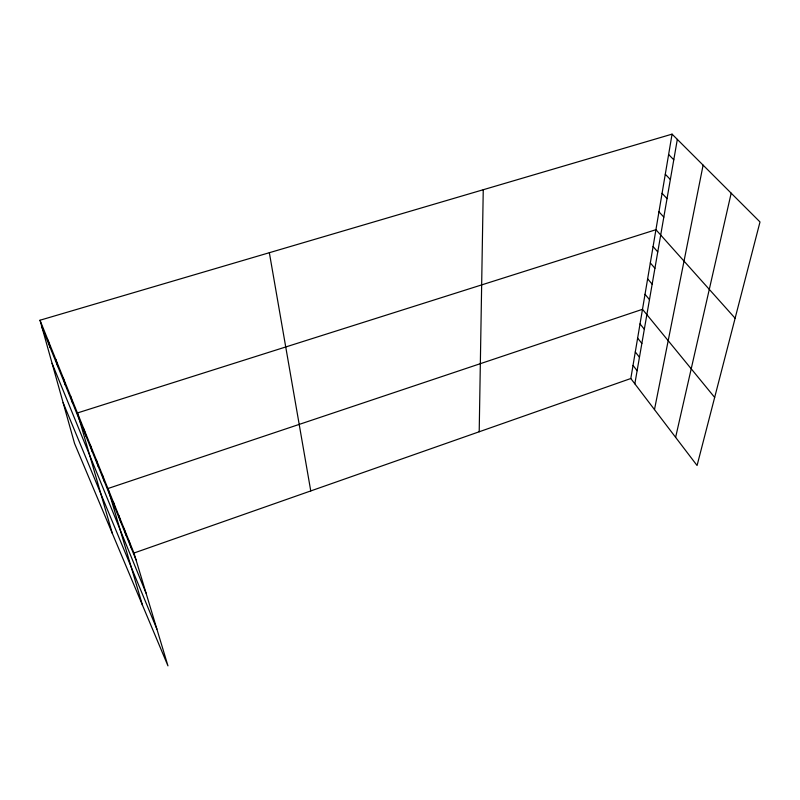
<?xml version="1.0" encoding="UTF-8"?>
<svg xmlns="http://www.w3.org/2000/svg" width="800" height="800" viewBox="0 0 800 800"><rect width="100%" height="100%" fill="white"/><g stroke="black" fill="none" stroke-linecap="round" stroke-linejoin="round"><path stroke-width="1.2" d="M479.2 431.77L483.25 189.73M672.06 134.14L760 221.95L697.07 465.5L630.81 378.52L672.06 134.14L40 320.23L74.55 443.45L167.96 665.86L133.96 553.03L40 320.23M634.84 383.81L677.33 139.39M654.48 409.59L703.11 165.14M675.62 437.34L731.18 193.17M133.96 553.03L630.81 378.52M668.63 154.51L673.78 159.79M665.3 174.23L670.35 179.52M662.08 193.31L667.03 198.62M658.96 211.79L663.82 217.12M735.12 318.25L655.93 229.7L77.43 412.96L112.29 533.31M653.08 246.57L657.77 251.9M650.32 262.94L654.92 268.28M647.64 278.84L652.16 284.18M645.03 294.29L649.47 299.63M714.66 397.42L642.49 309.31L107.93 488.53L142.52 605.29M640.03 323.91L644.33 329.24M637.63 338.12L641.86 343.44M635.29 351.95L639.46 357.26M633.02 365.41L637.12 370.71M63.11 402.67L156.89 629.11M52.08 363.33L146.04 593.11M42.04 327.5L136.01 559.84M129.06 540.9L131.12 547.75M124.02 528.4L126.08 535.29M118.82 515.51L120.89 522.44M113.46 502.23L115.53 509.2M102.22 474.39L104.3 481.43M96.32 459.78L98.4 466.86M90.23 444.69L92.31 451.8M83.94 429.09L86.02 436.23M70.48 395.75L72.55 402.94M63.28 377.91L65.35 385.13M55.81 359.4L57.87 366.64M48.06 340.19L50.11 347.45M269.35 252.71L310.76 490.93"/></g></svg>
